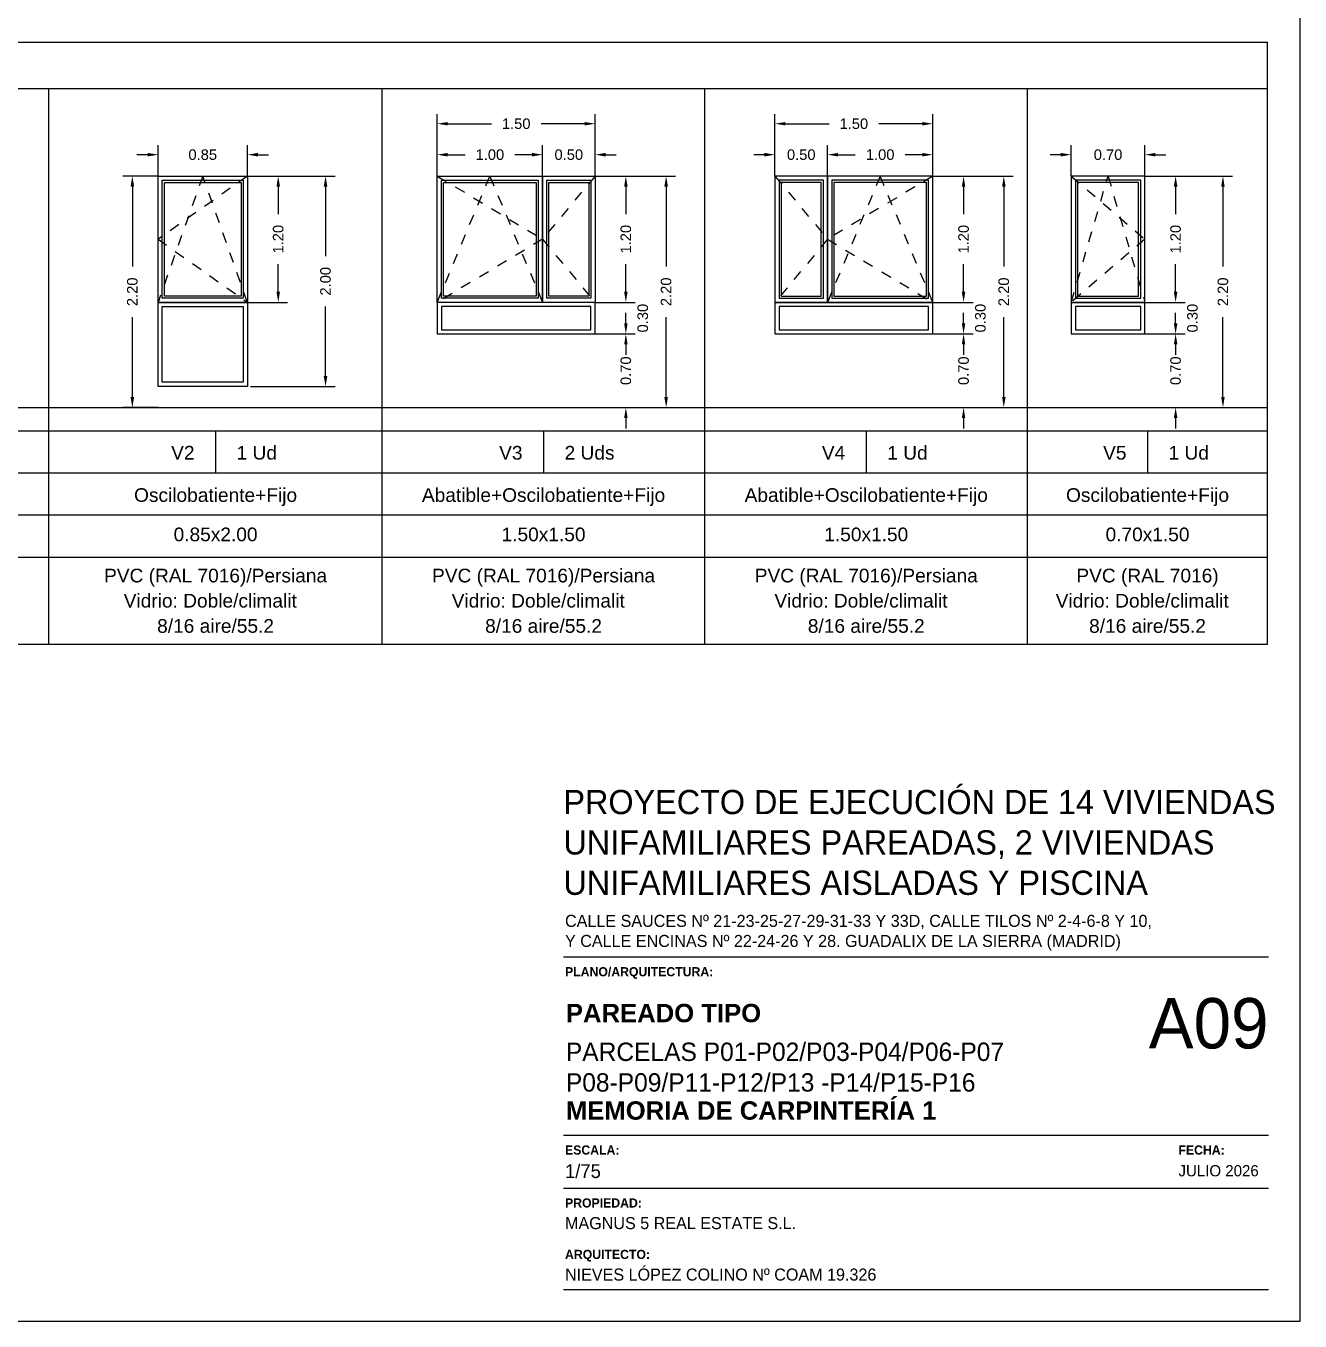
# Model space of a CAD drawing. Header units: millimetres. Extents: x 441156 to 441653, y 4514887 to 4515266.
# Drawn here: x 441589.2 to 441601.31, y 4515196.28 to 4515208.58 of the extents above; entities that cross this region are included whole.
import ezdxf
from ezdxf.enums import TextEntityAlignment as Align

# ---------------------------------------------------------------- set-up
doc = ezdxf.new("R2010")
doc.units = ezdxf.units.MM
doc.linetypes.add('CONTINUA', pattern=[0])
doc.linetypes.add('RAYITAS', pattern=[0.375, 0.25, -0.125])
for name, color, linetype in [('01_alzado', 5, 'CONTINUA'), ('01_cotas', 254, 'Continuous'), ('01_pilares primera', 6, 'Continuous'), ('01_texto cartela', 5, 'Continuous'), ('01_ventanas', 2, 'Continuous'), ('CARTELA', 4, 'Continuous'), ('COTAS', 251, 'Continuous'), ('DIVISION', 5, 'Continuous')]:
    doc.layers.add(name, color=color, linetype=linetype)
doc.layers.add('01_cartela', color=6, linetype='Continuous', plot=False)
doc.styles.add('Century Gothic', font='', dxfattribs={"height": 2})
doc.styles.add('Century Gothic_3', font='', dxfattribs={"height": 4.5})
doc.styles.add('Century Gothic_5', font='', dxfattribs={"height": 2.5})
doc.styles.add('Century Gothic_6', font='', dxfattribs={"height": 11})
doc.styles.add('Estilo1', font='swissel.ttf')
doc.styles.add('NIEVES2', font='sanss___.ttf')
doc.styles.add('NIEVES3', font='swisseb.ttf')
doc.styles.add('ROMANS', font='romans')
doc.styles.get('Century Gothic').set_extended_font_data('Century Gothic')
doc.styles.get('Century Gothic_3').set_extended_font_data('Century Gothic')
doc.styles.get('Century Gothic_5').set_extended_font_data('Century Gothic')
doc.styles.get('Century Gothic_6').set_extended_font_data('Century Gothic')
doc.dimstyles.new('DECIMAL-50', dxfattribs={"dimtxt": 0.08, "dimasz": 0.15, "dimexe": 0.09, "dimexo": 0, "dimgap": 0.09, "dimtad": 0, "dimzin": 0, "dimdsep": 46, "dimtxsty": 'ROMANS', "dimcen": 0.09, "dimclrt": 6, "dimadec": 0, "dimazin": 0, "dimtfac": 1.38, "dimtix": 1, "dimtofl": 0, "dimtmove": 2, "dimatfit": 3, "dimldrblk": 'OBLIQUE', "dimfxl": 1, "dimtolj": 1, "dimtzin": 0, "dimarcsym": 0})

# ---------------------------------------------------------------- blocks, each defined once
blk = doc.blocks.new('*D195')
at = {"layer": '01_cotas', "color": 0, "linetype": 'CONTINUA', "lineweight": -2, "transparency": 16777216}
for p, q in [((441594.612, 4515207.158), (441594.994, 4515207.158)), ((441594.612, 4515205.958), (441594.994, 4515205.958))]:
    blk.add_line(p, q, dxfattribs=at)
at = {"layer": '01_cotas', "color": 0, "lineweight": -2, "transparency": 16777216}
for p, q in [((441594.904, 4515207.058), (441594.904, 4515206.795)), ((441594.904, 4515206.058), (441594.904, 4515206.322))]:
    blk.add_line(p, q, dxfattribs=at)
at = {"layer": '01_cotas', "color": 0, "transparency": 16777216}
for points in [[(441594.888, 4515207.058), (441594.921, 4515207.058), (441594.904, 4515207.158)], [(441594.888, 4515206.058), (441594.921, 4515206.058), (441594.904, 4515205.958)]]:
    blk.add_solid(points, dxfattribs=at)
at = {"layer": '01_cotas', "color": 7, "transparency": 16777216, "insert": (441594.904, 4515206.558), "char_height": 0.1, "attachment_point": 5, "rotation": 90, "style": 'Estilo1'}
blk.add_mtext('\\A1;1.20', dxfattribs=at)
blk = doc.blocks.new('*D196')
at = {"layer": '01_cotas', "color": 0, "lineweight": -2, "transparency": 16777216}
for p, q in [((441594.904, 4515206.058), (441594.904, 4515206.158)), ((441594.904, 4515205.558), (441594.904, 4515205.458))]:
    blk.add_line(p, q, dxfattribs=at)
at = {"layer": '01_cotas', "color": 0, "linetype": 'CONTINUA', "lineweight": -2, "transparency": 16777216}
for p, q in [((441594.612, 4515205.958), (441594.994, 4515205.958)), ((441594.612, 4515205.658), (441594.994, 4515205.658))]:
    blk.add_line(p, q, dxfattribs=at)
at = {"layer": '01_cotas', "color": 0, "transparency": 16777216}
for points in [[(441594.888, 4515206.058), (441594.921, 4515206.058), (441594.904, 4515205.958)], [(441594.888, 4515205.558), (441594.921, 4515205.558), (441594.904, 4515205.658)]]:
    blk.add_solid(points, dxfattribs=at)
at = {"layer": '01_cotas', "color": 7, "transparency": 16777216, "insert": (441595.065, 4515205.808), "char_height": 0.1, "attachment_point": 5, "rotation": 90, "style": 'Estilo1'}
blk.add_mtext('\\A1;0.30', dxfattribs=at)
blk = doc.blocks.new('*D197')
at = {"layer": '01_cotas', "color": 0, "lineweight": -2, "transparency": 16777216}
for p, q in [((441594.904, 4515205.758), (441594.904, 4515205.858)), ((441594.904, 4515204.858), (441594.904, 4515204.758))]:
    blk.add_line(p, q, dxfattribs=at)
at = {"layer": '01_cotas', "color": 0, "linetype": 'CONTINUA', "lineweight": -2, "transparency": 16777216}
for p, q in [((441594.612, 4515205.658), (441594.994, 4515205.658)), ((441594.612, 4515204.958), (441594.994, 4515204.958))]:
    blk.add_line(p, q, dxfattribs=at)
at = {"layer": '01_cotas', "color": 0, "transparency": 16777216}
for points in [[(441594.888, 4515205.758), (441594.921, 4515205.758), (441594.904, 4515205.658)], [(441594.888, 4515204.858), (441594.921, 4515204.858), (441594.904, 4515204.958)]]:
    blk.add_solid(points, dxfattribs=at)
at = {"layer": '01_cotas', "color": 7, "transparency": 16777216, "insert": (441594.904, 4515205.308), "char_height": 0.1, "attachment_point": 5, "rotation": 90, "style": 'Estilo1'}
blk.add_mtext('\\A1;0.70', dxfattribs=at)
blk = doc.blocks.new('*D198')
at = {"layer": '01_cotas', "color": 0, "linetype": 'CONTINUA', "lineweight": -2, "transparency": 16777216}
for p, q in [((441594.904, 4515207.158), (441595.377, 4515207.158)), ((441594.904, 4515204.958), (441595.377, 4515204.958))]:
    blk.add_line(p, q, dxfattribs=at)
at = {"layer": '01_cotas', "color": 0, "lineweight": -2, "transparency": 16777216}
for p, q in [((441595.287, 4515207.058), (441595.287, 4515206.298)), ((441595.287, 4515205.058), (441595.287, 4515205.818))]:
    blk.add_line(p, q, dxfattribs=at)
at = {"layer": '01_cotas', "color": 0, "transparency": 16777216}
for points in [[(441595.27, 4515207.058), (441595.304, 4515207.058), (441595.287, 4515207.158)], [(441595.27, 4515205.058), (441595.304, 4515205.058), (441595.287, 4515204.958)]]:
    blk.add_solid(points, dxfattribs=at)
at = {"layer": '01_cotas', "color": 7, "transparency": 16777216, "insert": (441595.287, 4515206.058), "char_height": 0.1, "attachment_point": 5, "rotation": 90, "style": 'Estilo1'}
blk.add_mtext('\\A1;2.20', dxfattribs=at)
blk = doc.blocks.new('*D199')
at = {"layer": '01_cotas', "color": 0, "linetype": 'CONTINUA', "lineweight": -2, "transparency": 16777216}
for p, q in [((441597.821, 4515207.158), (441598.204, 4515207.158)), ((441597.821, 4515205.958), (441598.204, 4515205.958))]:
    blk.add_line(p, q, dxfattribs=at)
at = {"layer": '01_cotas', "color": 0, "lineweight": -2, "transparency": 16777216}
for p, q in [((441598.114, 4515207.058), (441598.114, 4515206.795)), ((441598.114, 4515206.058), (441598.114, 4515206.322))]:
    blk.add_line(p, q, dxfattribs=at)
at = {"layer": '01_cotas', "color": 0, "transparency": 16777216}
for points in [[(441598.097, 4515207.058), (441598.13, 4515207.058), (441598.114, 4515207.158)], [(441598.097, 4515206.058), (441598.13, 4515206.058), (441598.114, 4515205.958)]]:
    blk.add_solid(points, dxfattribs=at)
at = {"layer": '01_cotas', "color": 7, "transparency": 16777216, "insert": (441598.114, 4515206.558), "char_height": 0.1, "attachment_point": 5, "rotation": 90, "style": 'Estilo1'}
blk.add_mtext('\\A1;1.20', dxfattribs=at)
blk = doc.blocks.new('*D200')
at = {"layer": '01_cotas', "color": 0, "lineweight": -2, "transparency": 16777216}
for p, q in [((441598.114, 4515206.058), (441598.114, 4515206.158)), ((441598.114, 4515205.558), (441598.114, 4515205.458))]:
    blk.add_line(p, q, dxfattribs=at)
at = {"layer": '01_cotas', "color": 0, "linetype": 'CONTINUA', "lineweight": -2, "transparency": 16777216}
for p, q in [((441597.821, 4515205.958), (441598.204, 4515205.958)), ((441597.821, 4515205.658), (441598.204, 4515205.658))]:
    blk.add_line(p, q, dxfattribs=at)
at = {"layer": '01_cotas', "color": 0, "transparency": 16777216}
for points in [[(441598.097, 4515206.058), (441598.13, 4515206.058), (441598.114, 4515205.958)], [(441598.097, 4515205.558), (441598.13, 4515205.558), (441598.114, 4515205.658)]]:
    blk.add_solid(points, dxfattribs=at)
at = {"layer": '01_cotas', "color": 7, "transparency": 16777216, "insert": (441598.274, 4515205.808), "char_height": 0.1, "attachment_point": 5, "rotation": 90, "style": 'Estilo1'}
blk.add_mtext('\\A1;0.30', dxfattribs=at)
blk = doc.blocks.new('*D201')
at = {"layer": '01_cotas', "color": 0, "lineweight": -2, "transparency": 16777216}
for p, q in [((441598.114, 4515205.758), (441598.114, 4515205.858)), ((441598.114, 4515204.858), (441598.114, 4515204.758))]:
    blk.add_line(p, q, dxfattribs=at)
at = {"layer": '01_cotas', "color": 0, "linetype": 'CONTINUA', "lineweight": -2, "transparency": 16777216}
for p, q in [((441597.821, 4515205.658), (441598.204, 4515205.658)), ((441597.821, 4515204.958), (441598.204, 4515204.958))]:
    blk.add_line(p, q, dxfattribs=at)
at = {"layer": '01_cotas', "color": 0, "transparency": 16777216}
for points in [[(441598.097, 4515205.758), (441598.13, 4515205.758), (441598.114, 4515205.658)], [(441598.097, 4515204.858), (441598.13, 4515204.858), (441598.114, 4515204.958)]]:
    blk.add_solid(points, dxfattribs=at)
at = {"layer": '01_cotas', "color": 7, "transparency": 16777216, "insert": (441598.114, 4515205.308), "char_height": 0.1, "attachment_point": 5, "rotation": 90, "style": 'Estilo1'}
blk.add_mtext('\\A1;0.70', dxfattribs=at)
blk = doc.blocks.new('*D202')
at = {"layer": '01_cotas', "color": 0, "linetype": 'CONTINUA', "lineweight": -2, "transparency": 16777216}
for p, q in [((441598.114, 4515207.158), (441598.586, 4515207.158)), ((441598.114, 4515204.958), (441598.586, 4515204.958))]:
    blk.add_line(p, q, dxfattribs=at)
at = {"layer": '01_cotas', "color": 0, "lineweight": -2, "transparency": 16777216}
for p, q in [((441598.496, 4515207.058), (441598.496, 4515206.298)), ((441598.496, 4515205.058), (441598.496, 4515205.818))]:
    blk.add_line(p, q, dxfattribs=at)
at = {"layer": '01_cotas', "color": 0, "transparency": 16777216}
for points in [[(441598.48, 4515207.058), (441598.513, 4515207.058), (441598.496, 4515207.158)], [(441598.48, 4515205.058), (441598.513, 4515205.058), (441598.496, 4515204.958)]]:
    blk.add_solid(points, dxfattribs=at)
at = {"layer": '01_cotas', "color": 7, "transparency": 16777216, "insert": (441598.496, 4515206.058), "char_height": 0.1, "attachment_point": 5, "rotation": 90, "style": 'Estilo1'}
blk.add_mtext('\\A1;2.20', dxfattribs=at)
blk = doc.blocks.new('*D209')
at = {"layer": '01_cotas', "color": 0, "linetype": 'CONTINUA', "lineweight": -2, "transparency": 16777216}
for p, q in [((441596.321, 4515207.158), (441596.321, 4515207.451)), ((441596.821, 4515207.158), (441596.821, 4515207.451))]:
    blk.add_line(p, q, dxfattribs=at)
at = {"layer": '01_cotas', "color": 0, "lineweight": -2, "transparency": 16777216}
for p, q in [((441596.221, 4515207.361), (441596.121, 4515207.361)), ((441596.921, 4515207.361), (441597.021, 4515207.361))]:
    blk.add_line(p, q, dxfattribs=at)
at = {"layer": '01_cotas', "color": 0, "transparency": 16777216}
for points in [[(441596.221, 4515207.378), (441596.221, 4515207.344), (441596.321, 4515207.361)], [(441596.921, 4515207.378), (441596.921, 4515207.344), (441596.821, 4515207.361)]]:
    blk.add_solid(points, dxfattribs=at)
at = {"layer": '01_cotas', "color": 7, "transparency": 16777216, "insert": (441596.571, 4515207.361), "char_height": 0.1, "attachment_point": 5, "style": 'Estilo1'}
blk.add_mtext('\\A1;0.50', dxfattribs=at)
blk = doc.blocks.new('*D210')
at = {"layer": '01_cotas', "color": 0, "linetype": 'CONTINUA', "lineweight": -2, "transparency": 16777216}
for p, q in [((441596.321, 4515207.158), (441596.321, 4515207.745)), ((441597.821, 4515207.158), (441597.821, 4515207.745))]:
    blk.add_line(p, q, dxfattribs=at)
at = {"layer": '01_cotas', "color": 0, "lineweight": -2, "transparency": 16777216}
for p, q in [((441596.421, 4515207.655), (441596.835, 4515207.655)), ((441597.721, 4515207.655), (441597.308, 4515207.655))]:
    blk.add_line(p, q, dxfattribs=at)
at = {"layer": '01_cotas', "color": 0, "transparency": 16777216}
for points in [[(441596.421, 4515207.672), (441596.421, 4515207.639), (441596.321, 4515207.655)], [(441597.721, 4515207.672), (441597.721, 4515207.639), (441597.821, 4515207.655)]]:
    blk.add_solid(points, dxfattribs=at)
at = {"layer": '01_cotas', "color": 7, "transparency": 16777216, "insert": (441597.071, 4515207.655), "char_height": 0.1, "attachment_point": 5, "style": 'Estilo1'}
blk.add_mtext('\\A1;1.50', dxfattribs=at)
blk = doc.blocks.new('*D211')
at = {"layer": '01_cotas', "color": 0, "linetype": 'CONTINUA', "lineweight": -2, "transparency": 16777216}
for p, q in [((441596.821, 4515207.158), (441596.821, 4515207.451)), ((441597.821, 4515207.158), (441597.821, 4515207.451))]:
    blk.add_line(p, q, dxfattribs=at)
at = {"layer": '01_cotas', "color": 0, "lineweight": -2, "transparency": 16777216}
for p, q in [((441596.921, 4515207.361), (441597.085, 4515207.361)), ((441597.721, 4515207.361), (441597.558, 4515207.361))]:
    blk.add_line(p, q, dxfattribs=at)
at = {"layer": '01_cotas', "color": 0, "transparency": 16777216}
for points in [[(441596.921, 4515207.378), (441596.921, 4515207.344), (441596.821, 4515207.361)], [(441597.721, 4515207.378), (441597.721, 4515207.344), (441597.821, 4515207.361)]]:
    blk.add_solid(points, dxfattribs=at)
at = {"layer": '01_cotas', "color": 7, "transparency": 16777216, "insert": (441597.321, 4515207.361), "char_height": 0.1, "attachment_point": 5, "style": 'Estilo1'}
blk.add_mtext('\\A1;1.00', dxfattribs=at)
blk = doc.blocks.new('*D212')
at = {"layer": '01_cotas', "color": 0, "linetype": 'CONTINUA', "lineweight": -2, "transparency": 16777216}
for p, q in [((441594.112, 4515207.158), (441594.112, 4515207.451)), ((441594.612, 4515207.158), (441594.612, 4515207.451))]:
    blk.add_line(p, q, dxfattribs=at)
at = {"layer": '01_cotas', "color": 0, "lineweight": -2, "transparency": 16777216}
for p, q in [((441594.012, 4515207.361), (441593.912, 4515207.361)), ((441594.712, 4515207.361), (441594.812, 4515207.361))]:
    blk.add_line(p, q, dxfattribs=at)
at = {"layer": '01_cotas', "color": 0, "transparency": 16777216}
for points in [[(441594.012, 4515207.378), (441594.012, 4515207.344), (441594.112, 4515207.361)], [(441594.712, 4515207.378), (441594.712, 4515207.344), (441594.612, 4515207.361)]]:
    blk.add_solid(points, dxfattribs=at)
at = {"layer": '01_cotas', "color": 7, "transparency": 16777216, "insert": (441594.362, 4515207.361), "char_height": 0.1, "attachment_point": 5, "style": 'Estilo1'}
blk.add_mtext('\\A1;0.50', dxfattribs=at)
blk = doc.blocks.new('*D213')
at = {"layer": '01_cotas', "color": 0, "linetype": 'CONTINUA', "lineweight": -2, "transparency": 16777216}
for p, q in [((441593.112, 4515207.158), (441593.112, 4515207.745)), ((441594.612, 4515207.158), (441594.612, 4515207.745))]:
    blk.add_line(p, q, dxfattribs=at)
at = {"layer": '01_cotas', "color": 0, "lineweight": -2, "transparency": 16777216}
for p, q in [((441593.212, 4515207.655), (441593.626, 4515207.655)), ((441594.512, 4515207.655), (441594.099, 4515207.655))]:
    blk.add_line(p, q, dxfattribs=at)
at = {"layer": '01_cotas', "color": 0, "transparency": 16777216}
for points in [[(441593.212, 4515207.672), (441593.212, 4515207.639), (441593.112, 4515207.655)], [(441594.512, 4515207.672), (441594.512, 4515207.639), (441594.612, 4515207.655)]]:
    blk.add_solid(points, dxfattribs=at)
at = {"layer": '01_cotas', "color": 7, "transparency": 16777216, "insert": (441593.862, 4515207.655), "char_height": 0.1, "attachment_point": 5, "style": 'Estilo1'}
blk.add_mtext('\\A1;1.50', dxfattribs=at)
blk = doc.blocks.new('*D214')
at = {"layer": '01_cotas', "color": 0, "linetype": 'CONTINUA', "lineweight": -2, "transparency": 16777216}
for p, q in [((441593.112, 4515207.158), (441593.112, 4515207.451)), ((441594.112, 4515207.158), (441594.112, 4515207.451))]:
    blk.add_line(p, q, dxfattribs=at)
at = {"layer": '01_cotas', "color": 0, "lineweight": -2, "transparency": 16777216}
for p, q in [((441593.212, 4515207.361), (441593.376, 4515207.361)), ((441594.012, 4515207.361), (441593.849, 4515207.361))]:
    blk.add_line(p, q, dxfattribs=at)
at = {"layer": '01_cotas', "color": 0, "transparency": 16777216}
for points in [[(441593.212, 4515207.378), (441593.212, 4515207.344), (441593.112, 4515207.361)], [(441594.012, 4515207.378), (441594.012, 4515207.344), (441594.112, 4515207.361)]]:
    blk.add_solid(points, dxfattribs=at)
at = {"layer": '01_cotas', "color": 7, "transparency": 16777216, "insert": (441593.612, 4515207.361), "char_height": 0.1, "attachment_point": 5, "style": 'Estilo1'}
blk.add_mtext('\\A1;1.00', dxfattribs=at)
blk = doc.blocks.new('*D215')
at = {"layer": '01_cotas', "color": 0, "linetype": 'CONTINUA', "lineweight": -2, "transparency": 16777216}
for p, q in [((441599.837, 4515207.158), (441600.219, 4515207.158)), ((441599.837, 4515205.958), (441600.219, 4515205.958))]:
    blk.add_line(p, q, dxfattribs=at)
at = {"layer": '01_cotas', "color": 0, "lineweight": -2, "transparency": 16777216}
for p, q in [((441600.129, 4515207.058), (441600.129, 4515206.795)), ((441600.129, 4515206.058), (441600.129, 4515206.322))]:
    blk.add_line(p, q, dxfattribs=at)
at = {"layer": '01_cotas', "color": 0, "transparency": 16777216}
for points in [[(441600.112, 4515207.058), (441600.146, 4515207.058), (441600.129, 4515207.158)], [(441600.112, 4515206.058), (441600.146, 4515206.058), (441600.129, 4515205.958)]]:
    blk.add_solid(points, dxfattribs=at)
at = {"layer": '01_cotas', "color": 7, "transparency": 16777216, "insert": (441600.129, 4515206.558), "char_height": 0.1, "attachment_point": 5, "rotation": 90, "style": 'Estilo1'}
blk.add_mtext('\\A1;1.20', dxfattribs=at)
blk = doc.blocks.new('*D216')
at = {"layer": '01_cotas', "color": 0, "lineweight": -2, "transparency": 16777216}
for p, q in [((441600.129, 4515206.058), (441600.129, 4515206.158)), ((441600.129, 4515205.558), (441600.129, 4515205.458))]:
    blk.add_line(p, q, dxfattribs=at)
at = {"layer": '01_cotas', "color": 0, "linetype": 'CONTINUA', "lineweight": -2, "transparency": 16777216}
for p, q in [((441599.837, 4515205.958), (441600.219, 4515205.958)), ((441599.837, 4515205.658), (441600.219, 4515205.658))]:
    blk.add_line(p, q, dxfattribs=at)
at = {"layer": '01_cotas', "color": 0, "transparency": 16777216}
for points in [[(441600.112, 4515206.058), (441600.146, 4515206.058), (441600.129, 4515205.958)], [(441600.112, 4515205.558), (441600.146, 4515205.558), (441600.129, 4515205.658)]]:
    blk.add_solid(points, dxfattribs=at)
at = {"layer": '01_cotas', "color": 7, "transparency": 16777216, "insert": (441600.289, 4515205.808), "char_height": 0.1, "attachment_point": 5, "rotation": 90, "style": 'Estilo1'}
blk.add_mtext('\\A1;0.30', dxfattribs=at)
blk = doc.blocks.new('*D217')
at = {"layer": '01_cotas', "color": 0, "lineweight": -2, "transparency": 16777216}
for p, q in [((441600.129, 4515205.758), (441600.129, 4515205.858)), ((441600.129, 4515204.858), (441600.129, 4515204.758))]:
    blk.add_line(p, q, dxfattribs=at)
at = {"layer": '01_cotas', "color": 0, "linetype": 'CONTINUA', "lineweight": -2, "transparency": 16777216}
for p, q in [((441599.837, 4515205.658), (441600.219, 4515205.658)), ((441599.837, 4515204.958), (441600.219, 4515204.958))]:
    blk.add_line(p, q, dxfattribs=at)
at = {"layer": '01_cotas', "color": 0, "transparency": 16777216}
for points in [[(441600.112, 4515205.758), (441600.146, 4515205.758), (441600.129, 4515205.658)], [(441600.112, 4515204.858), (441600.146, 4515204.858), (441600.129, 4515204.958)]]:
    blk.add_solid(points, dxfattribs=at)
at = {"layer": '01_cotas', "color": 7, "transparency": 16777216, "insert": (441600.129, 4515205.308), "char_height": 0.1, "attachment_point": 5, "rotation": 90, "style": 'Estilo1'}
blk.add_mtext('\\A1;0.70', dxfattribs=at)
blk = doc.blocks.new('*D218')
at = {"layer": '01_cotas', "color": 0, "linetype": 'CONTINUA', "lineweight": -2, "transparency": 16777216}
for p, q in [((441599.137, 4515207.158), (441599.137, 4515207.451)), ((441599.837, 4515207.158), (441599.837, 4515207.451))]:
    blk.add_line(p, q, dxfattribs=at)
at = {"layer": '01_cotas', "color": 0, "lineweight": -2, "transparency": 16777216}
for p, q in [((441599.037, 4515207.361), (441598.937, 4515207.361)), ((441599.937, 4515207.361), (441600.037, 4515207.361))]:
    blk.add_line(p, q, dxfattribs=at)
at = {"layer": '01_cotas', "color": 0, "transparency": 16777216}
for points in [[(441599.037, 4515207.378), (441599.037, 4515207.344), (441599.137, 4515207.361)], [(441599.937, 4515207.378), (441599.937, 4515207.344), (441599.837, 4515207.361)]]:
    blk.add_solid(points, dxfattribs=at)
at = {"layer": '01_cotas', "color": 7, "transparency": 16777216, "insert": (441599.487, 4515207.361), "char_height": 0.1, "attachment_point": 5, "style": 'Estilo1'}
blk.add_mtext('\\A1;0.70', dxfattribs=at)
blk = doc.blocks.new('*D219')
at = {"layer": '01_cotas', "color": 0, "linetype": 'CONTINUA', "lineweight": -2, "transparency": 16777216}
for p, q in [((441599.955, 4515207.158), (441600.669, 4515207.158)), ((441599.865, 4515204.958), (441600.669, 4515204.958))]:
    blk.add_line(p, q, dxfattribs=at)
at = {"layer": '01_cotas', "color": 0, "lineweight": -2, "transparency": 16777216}
for p, q in [((441600.579, 4515207.058), (441600.579, 4515206.298)), ((441600.579, 4515205.058), (441600.579, 4515205.818))]:
    blk.add_line(p, q, dxfattribs=at)
at = {"layer": '01_cotas', "color": 0, "transparency": 16777216}
for points in [[(441600.562, 4515207.058), (441600.595, 4515207.058), (441600.579, 4515207.158)], [(441600.562, 4515205.058), (441600.595, 4515205.058), (441600.579, 4515204.958)]]:
    blk.add_solid(points, dxfattribs=at)
at = {"layer": '01_cotas', "color": 7, "transparency": 16777216, "insert": (441600.579, 4515206.058), "char_height": 0.1, "attachment_point": 5, "rotation": 90, "style": 'Estilo1'}
blk.add_mtext('\\A1;2.20', dxfattribs=at)
blk = doc.blocks.new('*D658')
at = {"layer": '01_cotas', "color": 0, "linetype": 'CONTINUA', "lineweight": -2, "transparency": 16777216}
for p, q in [((441591.308, 4515207.158), (441591.69, 4515207.158)), ((441591.308, 4515205.958), (441591.69, 4515205.958))]:
    blk.add_line(p, q, dxfattribs=at)
at = {"layer": '01_cotas', "color": 0, "lineweight": -2, "transparency": 16777216}
for p, q in [((441591.6, 4515207.058), (441591.6, 4515206.795)), ((441591.6, 4515206.058), (441591.6, 4515206.322))]:
    blk.add_line(p, q, dxfattribs=at)
at = {"layer": '01_cotas', "color": 0, "transparency": 16777216}
for points in [[(441591.584, 4515207.058), (441591.617, 4515207.058), (441591.6, 4515207.158)], [(441591.584, 4515206.058), (441591.617, 4515206.058), (441591.6, 4515205.958)]]:
    blk.add_solid(points, dxfattribs=at)
at = {"layer": '01_cotas', "color": 7, "transparency": 16777216, "insert": (441591.6, 4515206.558), "char_height": 0.1, "attachment_point": 5, "rotation": 90, "style": 'Estilo1'}
blk.add_mtext('\\A1;1.20', dxfattribs=at)
blk = doc.blocks.new('*D659')
at = {"layer": '01_cotas', "color": 0, "linetype": 'CONTINUA', "lineweight": -2, "transparency": 16777216}
for p, q in [((441590.458, 4515207.158), (441590.458, 4515207.451)), ((441591.308, 4515207.158), (441591.308, 4515207.451))]:
    blk.add_line(p, q, dxfattribs=at)
at = {"layer": '01_cotas', "color": 0, "lineweight": -2, "transparency": 16777216}
for p, q in [((441590.358, 4515207.361), (441590.258, 4515207.361)), ((441591.408, 4515207.361), (441591.508, 4515207.361))]:
    blk.add_line(p, q, dxfattribs=at)
at = {"layer": '01_cotas', "color": 0, "transparency": 16777216}
for points in [[(441590.358, 4515207.378), (441590.358, 4515207.344), (441590.458, 4515207.361)], [(441591.408, 4515207.378), (441591.408, 4515207.344), (441591.308, 4515207.361)]]:
    blk.add_solid(points, dxfattribs=at)
at = {"layer": '01_cotas', "color": 7, "transparency": 16777216, "insert": (441590.883, 4515207.361), "char_height": 0.1, "attachment_point": 5, "style": 'Estilo1'}
blk.add_mtext('\\A1;0.85', dxfattribs=at)
blk = doc.blocks.new('*D660')
at = {"layer": '01_cotas', "color": 0, "linetype": 'CONTINUA', "lineweight": -2, "transparency": 16777216}
for p, q in [((441591.427, 4515207.158), (441592.14, 4515207.158)), ((441591.337, 4515205.158), (441592.14, 4515205.158))]:
    blk.add_line(p, q, dxfattribs=at)
at = {"layer": '01_cotas', "color": 0, "lineweight": -2, "transparency": 16777216}
for p, q in [((441592.05, 4515207.058), (441592.05, 4515206.398)), ((441592.05, 4515205.258), (441592.05, 4515205.918))]:
    blk.add_line(p, q, dxfattribs=at)
at = {"layer": '01_cotas', "color": 0, "transparency": 16777216}
for points in [[(441592.033, 4515207.058), (441592.067, 4515207.058), (441592.05, 4515207.158)], [(441592.033, 4515205.258), (441592.067, 4515205.258), (441592.05, 4515205.158)]]:
    blk.add_solid(points, dxfattribs=at)
at = {"layer": '01_cotas', "color": 7, "transparency": 16777216, "insert": (441592.05, 4515206.158), "char_height": 0.1, "attachment_point": 5, "rotation": 90, "style": 'Estilo1'}
blk.add_mtext('\\A1;2.00', dxfattribs=at)
blk = doc.blocks.new('*D661')
at = {"layer": '01_cotas', "color": 0, "linetype": 'CONTINUA', "lineweight": -2, "transparency": 16777216}
for p, q in [((441590.458, 4515207.158), (441590.124, 4515207.158)), ((441590.458, 4515204.958), (441590.124, 4515204.958))]:
    blk.add_line(p, q, dxfattribs=at)
at = {"layer": '01_cotas', "color": 0, "lineweight": -2, "transparency": 16777216}
for p, q in [((441590.214, 4515207.058), (441590.214, 4515206.298)), ((441590.214, 4515205.058), (441590.214, 4515205.818))]:
    blk.add_line(p, q, dxfattribs=at)
at = {"layer": '01_cotas', "color": 0, "transparency": 16777216}
for points in [[(441590.197, 4515207.058), (441590.231, 4515207.058), (441590.214, 4515207.158)], [(441590.197, 4515205.058), (441590.231, 4515205.058), (441590.214, 4515204.958)]]:
    blk.add_solid(points, dxfattribs=at)
at = {"layer": '01_cotas', "color": 7, "transparency": 16777216, "insert": (441590.214, 4515206.058), "char_height": 0.1, "attachment_point": 5, "rotation": 90, "style": 'Estilo1'}
blk.add_mtext('\\A1;2.20', dxfattribs=at)

msp = doc.modelspace()

# ---------------------------------------------------------------- linework, layer by layer
at = {"layer": '01_alzado', "color": 5}
for points in [[(441590.458, 4515207.158), (441591.308, 4515207.158), (441591.308, 4515205.958), (441590.458, 4515205.958)], [(441593.112, 4515207.158), (441594.112, 4515207.158), (441594.112, 4515205.958), (441593.112, 4515205.958)], [(441594.112, 4515207.158), (441594.612, 4515207.158), (441594.612, 4515205.958), (441594.112, 4515205.958)], [(441596.821, 4515207.158), (441596.321, 4515207.158), (441596.321, 4515205.958), (441596.821, 4515205.958)], [(441597.821, 4515207.158), (441596.821, 4515207.158), (441596.821, 4515205.958), (441597.821, 4515205.958)], [(441599.837, 4515207.158), (441599.137, 4515207.158), (441599.137, 4515205.958), (441599.837, 4515205.958)], [(441590.458, 4515205.958), (441591.308, 4515205.958), (441591.308, 4515205.158), (441590.458, 4515205.158)], [(441594.612, 4515205.958), (441593.112, 4515205.958), (441593.112, 4515205.658), (441594.612, 4515205.658)], [(441597.821, 4515205.958), (441596.321, 4515205.958), (441596.321, 4515205.658), (441597.821, 4515205.658)], [(441599.837, 4515205.958), (441599.137, 4515205.958), (441599.137, 4515205.658), (441599.837, 4515205.658)]]:
    msp.add_lwpolyline(points, close=True, dxfattribs=at)
at = {"layer": '01_cartela', "color": 1}
msp.add_lwpolyline([(441570.674, 4515217.813), (441570.674, 4515196.278), (441601.312, 4515196.278), (441601.312, 4515217.813)], close=True, dxfattribs=at)
at = {"layer": '01_texto cartela'}
for p, q in [((441594.311, 4515199.739), (441601.012, 4515199.739)), ((441594.311, 4515198.044), (441601.012, 4515198.044)), ((441594.311, 4515197.542), (441601.012, 4515197.542)), ((441594.311, 4515196.578), (441601.012, 4515196.578))]:
    msp.add_line(p, q, dxfattribs=at)
at = {"layer": '01_ventanas', "color": 2}
for points in [[(441590.498, 4515207.118), (441591.268, 4515207.118), (441591.268, 4515205.998), (441590.498, 4515205.998)], [(441590.518, 4515207.098), (441591.248, 4515207.098), (441591.248, 4515206.018), (441590.518, 4515206.018)], [(441593.152, 4515207.118), (441594.072, 4515207.118), (441594.072, 4515205.998), (441593.152, 4515205.998)], [(441593.172, 4515207.098), (441594.052, 4515207.098), (441594.052, 4515206.018), (441593.172, 4515206.018)], [(441594.152, 4515207.118), (441594.572, 4515207.118), (441594.572, 4515205.998), (441594.152, 4515205.998)], [(441594.172, 4515207.098), (441594.552, 4515207.098), (441594.552, 4515206.018), (441594.172, 4515206.018)], [(441596.781, 4515207.118), (441596.361, 4515207.118), (441596.361, 4515205.998), (441596.781, 4515205.998)], [(441596.761, 4515207.098), (441596.381, 4515207.098), (441596.381, 4515206.018), (441596.761, 4515206.018)], [(441597.781, 4515207.118), (441596.861, 4515207.118), (441596.861, 4515205.998), (441597.781, 4515205.998)], [(441597.761, 4515207.098), (441596.881, 4515207.098), (441596.881, 4515206.018), (441597.761, 4515206.018)], [(441599.797, 4515207.118), (441599.177, 4515207.118), (441599.177, 4515205.998), (441599.797, 4515205.998)], [(441599.777, 4515207.098), (441599.197, 4515207.098), (441599.197, 4515206.018), (441599.777, 4515206.018)], [(441590.498, 4515205.918), (441591.268, 4515205.918), (441591.268, 4515205.198), (441590.498, 4515205.198)], [(441594.572, 4515205.918), (441593.152, 4515205.918), (441593.152, 4515205.698), (441594.572, 4515205.698)], [(441597.781, 4515205.918), (441596.361, 4515205.918), (441596.361, 4515205.698), (441597.781, 4515205.698)], [(441599.797, 4515205.918), (441599.177, 4515205.918), (441599.177, 4515205.698), (441599.797, 4515205.698)]]:
    msp.add_lwpolyline(points, close=True, dxfattribs=at)
at = {"layer": 'CARTELA', "color": 1}
msp.add_line((441570.991, 4515204.958), (441601.002, 4515204.958), dxfattribs=at)
at = {"layer": 'COTAS', "color": 120, "linetype": 'RAYITAS', "ltscale": 0.25}
for points in [[(441591.308, 4515207.158), (441590.458, 4515206.558), (441591.308, 4515205.958), (441590.883, 4515207.158), (441590.458, 4515205.958)], [(441593.112, 4515207.158), (441594.112, 4515206.558), (441593.112, 4515205.958), (441593.612, 4515207.158), (441594.112, 4515205.958)], [(441594.612, 4515207.158), (441594.112, 4515206.558), (441594.612, 4515205.958)], [(441596.321, 4515207.158), (441596.821, 4515206.558), (441596.321, 4515205.958)], [(441597.821, 4515207.158), (441596.821, 4515206.558), (441597.821, 4515205.958), (441597.321, 4515207.158), (441596.821, 4515205.958)], [(441599.137, 4515207.158), (441599.837, 4515206.558), (441599.137, 4515205.958), (441599.487, 4515207.158), (441599.837, 4515205.958)]]:
    msp.add_lwpolyline(points, dxfattribs=at)
at = {"layer": 'DIVISION', "color": 5}
for p, q in [((441570.991, 4515208.43), (441601.002, 4515208.43)), ((441601.002, 4515202.707), (441601.002, 4515208.43)), ((441570.991, 4515207.989), (441601.002, 4515207.989)), ((441589.421, 4515202.707), (441589.421, 4515207.989)), ((441592.589, 4515202.707), (441592.589, 4515207.989)), ((441595.655, 4515202.707), (441595.655, 4515207.989)), ((441598.722, 4515202.707), (441598.722, 4515207.989)), ((441570.991, 4515204.738), (441601.002, 4515204.738)), ((441591.005, 4515204.738), (441591.005, 4515204.338)), ((441594.122, 4515204.738), (441594.122, 4515204.338)), ((441597.189, 4515204.738), (441597.189, 4515204.338)), ((441599.862, 4515204.738), (441599.862, 4515204.338)), ((441570.991, 4515204.338), (441601.002, 4515204.338)), ((441570.991, 4515203.938), (441601.002, 4515203.938)), ((441570.991, 4515203.538), (441601.002, 4515203.538)), ((441601.002, 4515202.707), (441570.991, 4515202.707))]:
    msp.add_line(p, q, dxfattribs=at)

# ---------------------------------------------------------------- texts
at = {"layer": '01_pilares primera', "color": 7, "style": 'NIEVES2'}
for s, p in [('1 Ud', (441591.205, 4515204.464)), ('2 Uds', (441594.322, 4515204.464)), ('1 Ud', (441597.389, 4515204.464)), ('1 Ud', (441600.062, 4515204.464))]:
    msp.add_text(s, height=0.13, dxfattribs=at).set_placement(p)
for s, p in [('V2', (441590.805, 4515204.464)), ('V3', (441593.922, 4515204.464)), ('V4', (441596.989, 4515204.464)), ('V5', (441599.662, 4515204.464))]:
    msp.add_text(s, height=0.13, dxfattribs=at).set_placement(p, align=Align.RIGHT)
at = {"layer": '01_texto cartela'}
for s, insert, char_height, width, attachment_point, style in [('\\PPROYECTO DE EJECUCIÓN DE 14 VIVIENDAS UNIFAMILIARES PAREADAS, 2 VIVIENDAS UNIFAMILIARES AISLADAS Y PISCINA', (441594.311, 4515201.708), 0.23, 6.82217, 1, 'Century Gothic_3'), ('CALLE SAUCES Nº 21-23-25-27-29-31-33 Y 33D, CALLE TILOS Nº 2-4-6-8 Y 10, \\PY CALLE ENCINAS Nº 22-24-26 Y 28. GUADALIX DE LA SIERRA (MADRID)', (441594.326, 4515200.138), 0.11455, 9.24681, 1, 'Century Gothic'), ('{\\fCentury Gothic|b1|i0|c0|p34;PLANO/ARQUITECTURA: }', (441594.326, 4515199.641), 0.08701, 2.11715, 1, 'Century Gothic'), ('\\pt2.3273;MEMORIA DE CARPINTERÍA 1', (441594.334, 4515198.189), 0.17455, 7.00908, 7, 'NIEVES3'), ('{\\fCentury Gothic|b1|i0|c0|p34;ESCALA: }', (441594.326, 4515197.947), 0.08701, 2.11715, 1, 'Century Gothic'), ('{\\fCentury Gothic|b1|i0|c0|p34;FECHA: }', (441600.156, 4515197.947), 0.08701, 2.11715, 1, 'Century Gothic'), ('1/75', (441594.326, 4515197.768), 0.1309, 2.11715, 1, 'Century Gothic'), ('JULIO 2026', (441600.156, 4515197.76), 0.1069, 3.50438, 1, 'Century Gothic'), ('{\\fCentury Gothic|b1|i0|c0|p34;PROPIEDAD:}', (441594.326, 4515197.444), 0.08701, 0.83709, 1, 'Century Gothic'), ('MAGNUS 5 REAL ESTATE S.L.', (441594.326, 4515197.266), 0.11455, 4.88231, 1, 'Century Gothic'), ('{\\fCentury Gothic|b1|i0|c0|p34;ARQUITECTO:}', (441594.326, 4515196.955), 0.08701, 0.83709, 1, 'Century Gothic'), ('NIEVES LÓPEZ COLINO Nº COAM 19.326', (441594.326, 4515196.777), 0.11455, 3.65153, 1, 'Century Gothic')]:
    msp.add_mtext(s, dxfattribs=dict(at, insert=insert, char_height=char_height, width=width, attachment_point=attachment_point, style=style))
at = {"layer": '01_texto cartela', "color": 1}
for s, insert, char_height, width, attachment_point, style in [('A09', (441601.012, 4515199.347), 0.4786, 1.04985, 3, 'Century Gothic_6'), ('\\pt2.3273;PAREADO TIPO ', (441594.334, 4515199.115), 0.17455, 7.00908, 7, 'NIEVES3')]:
    msp.add_mtext(s, dxfattribs=dict(at, insert=insert, char_height=char_height, width=width, attachment_point=attachment_point, style=style))
at = {"layer": '01_texto cartela', "color": 5, "insert": (441594.334, 4515198.456), "char_height": 0.17455, "width": 7.00908, "attachment_point": 7, "style": 'Century Gothic_5'}
msp.add_mtext('\\pt2.3273;\\PPARCELAS P01-P02/P03-P04/P06-P07\\PP08-P09/P11-P12/P13 -P14/P15-P16 ', dxfattribs=at)
at = {"layer": 'DIVISION', "color": 5, "style": 'NIEVES2'}
for s, p in [('Oscilobatiente+Fijo', (441591.005, 4515204.062)), ('Abatible+Oscilobatiente+Fijo', (441594.122, 4515204.062)), ('Abatible+Oscilobatiente+Fijo', (441597.189, 4515204.062)), ('Oscilobatiente+Fijo', (441599.862, 4515204.062)), ('0.85x2.00', (441591.005, 4515203.688)), ('1.50x1.50', (441594.122, 4515203.688)), ('1.50x1.50', (441597.189, 4515203.688)), ('0.70x1.50', (441599.862, 4515203.688)), ('PVC (RAL 7016)/Persiana', (441591.005, 4515203.297)), ('PVC (RAL 7016)/Persiana', (441594.122, 4515203.297)), ('PVC (RAL 7016)/Persiana', (441597.189, 4515203.297)), ('PVC (RAL 7016)', (441599.862, 4515203.297)), ('Vidrio: Doble/climalit  ', (441591.005, 4515203.058)), ('Vidrio: Doble/climalit  ', (441594.122, 4515203.058)), ('Vidrio: Doble/climalit  ', (441597.189, 4515203.058)), ('Vidrio: Doble/climalit  ', (441599.862, 4515203.058)), ('8/16 aire/55.2', (441591.005, 4515202.818)), ('8/16 aire/55.2', (441594.122, 4515202.818)), ('8/16 aire/55.2', (441597.189, 4515202.818)), ('8/16 aire/55.2', (441599.862, 4515202.818))]:
    msp.add_text(s, height=0.13, dxfattribs=at).set_placement(p, align=Align.CENTER)

# ---------------------------------------------------------------- dimensions: what is measured, and where the dimension line sits
at = {"layer": '01_cotas'}
for base, p1, p2, picture, middle in [((441594.612, 4515207.655), (441593.112, 4515207.158), (441594.612, 4515207.158), '*D213', (441593.862, 4515207.655)), ((441597.821, 4515207.655), (441596.321, 4515207.158), (441597.821, 4515207.158), '*D210', (441597.071, 4515207.655)), ((441591.308, 4515207.361), (441590.458, 4515207.158), (441591.308, 4515207.158), '*D659', (441590.883, 4515207.361)), ((441596.821, 4515207.361), (441596.321, 4515207.158), (441596.821, 4515207.158), '*D209', (441596.571, 4515207.361)), ((441597.821, 4515207.361), (441596.821, 4515207.158), (441597.821, 4515207.158), '*D211', (441597.321, 4515207.361)), ((441599.837, 4515207.361), (441599.137, 4515207.158), (441599.837, 4515207.158), '*D218', (441599.487, 4515207.361))]:
    dim = msp.add_linear_dim(base=base, p1=p1, p2=p2, dimstyle='DECIMAL-50', override={"dimtxt": 0.1, "dimasz": 0.1, "dimtxsty": 'Estilo1', "dimsah": 1, "dimclrt": 7, "dimfxl": 0.09, "dimarcsym": 2}, dxfattribs=at)
    dim.commit()
    dim.dimension.update_dxf_attribs({"geometry": picture, "text_midpoint": middle})
for base, p1, p2, angle, picture, middle in [((441593.112, 4515207.361), (441594.112, 4515207.158), (441593.112, 4515207.158), 180, '*D214', (441593.612, 4515207.361)), ((441594.112, 4515207.361), (441594.612, 4515207.158), (441594.112, 4515207.158), 180, '*D212', (441594.362, 4515207.361)), ((441590.214, 4515204.958), (441590.458, 4515207.158), (441590.458, 4515204.958), 90, '*D661', (441590.214, 4515206.058)), ((441591.6, 4515205.958), (441591.308, 4515207.158), (441591.308, 4515205.958), 90, '*D658', (441591.6, 4515206.558)), ((441592.05, 4515205.158), (441591.427, 4515207.158), (441591.337, 4515205.158), 90, '*D660', (441592.05, 4515206.158)), ((441594.904, 4515205.958), (441594.612, 4515207.158), (441594.612, 4515205.958), 90, '*D195', (441594.904, 4515206.558)), ((441595.287, 4515204.958), (441594.904, 4515207.158), (441594.904, 4515204.958), 90, '*D198', (441595.287, 4515206.058)), ((441598.114, 4515205.958), (441597.821, 4515207.158), (441597.821, 4515205.958), 90, '*D199', (441598.114, 4515206.558)), ((441598.496, 4515204.958), (441598.114, 4515207.158), (441598.114, 4515204.958), 90, '*D202', (441598.496, 4515206.058)), ((441600.129, 4515205.958), (441599.837, 4515207.158), (441599.837, 4515205.958), 90, '*D215', (441600.129, 4515206.558)), ((441600.579, 4515204.958), (441599.955, 4515207.158), (441599.865, 4515204.958), 90, '*D219', (441600.579, 4515206.058)), ((441594.904, 4515204.958), (441594.612, 4515205.658), (441594.612, 4515204.958), 90, '*D197', (441594.904, 4515205.308)), ((441598.114, 4515204.958), (441597.821, 4515205.658), (441597.821, 4515204.958), 90, '*D201', (441598.114, 4515205.308)), ((441600.129, 4515204.958), (441599.837, 4515205.658), (441599.837, 4515204.958), 90, '*D217', (441600.129, 4515205.308))]:
    dim = msp.add_linear_dim(base=base, p1=p1, p2=p2, angle=angle, dimstyle='DECIMAL-50', override={"dimtxt": 0.1, "dimasz": 0.1, "dimtxsty": 'Estilo1', "dimsah": 1, "dimclrt": 7, "dimfxl": 0.09, "dimarcsym": 2}, dxfattribs=at)
    dim.commit()
    dim.dimension.update_dxf_attribs({"geometry": picture, "text_midpoint": middle})
for base, p1, p2, picture, middle in [((441594.904, 4515205.658), (441594.612, 4515205.958), (441594.612, 4515205.658), '*D196', (441595.065, 4515205.808)), ((441598.114, 4515205.658), (441597.821, 4515205.958), (441597.821, 4515205.658), '*D200', (441598.274, 4515205.808)), ((441600.129, 4515205.658), (441599.837, 4515205.958), (441599.837, 4515205.658), '*D216', (441600.289, 4515205.808))]:
    dim = msp.add_linear_dim(base=base, p1=p1, p2=p2, angle=90, dimstyle='DECIMAL-50', override={"dimtxt": 0.1, "dimasz": 0.1, "dimtxsty": 'Estilo1', "dimsah": 1, "dimclrt": 7, "dimfxl": 0.09, "dimarcsym": 2}, dxfattribs=at)
    dim.commit()
    dim.dimension.update_dxf_attribs({"geometry": picture, "text_midpoint": middle, "dimtype": 160})

doc.saveas('drawing.dxf')
